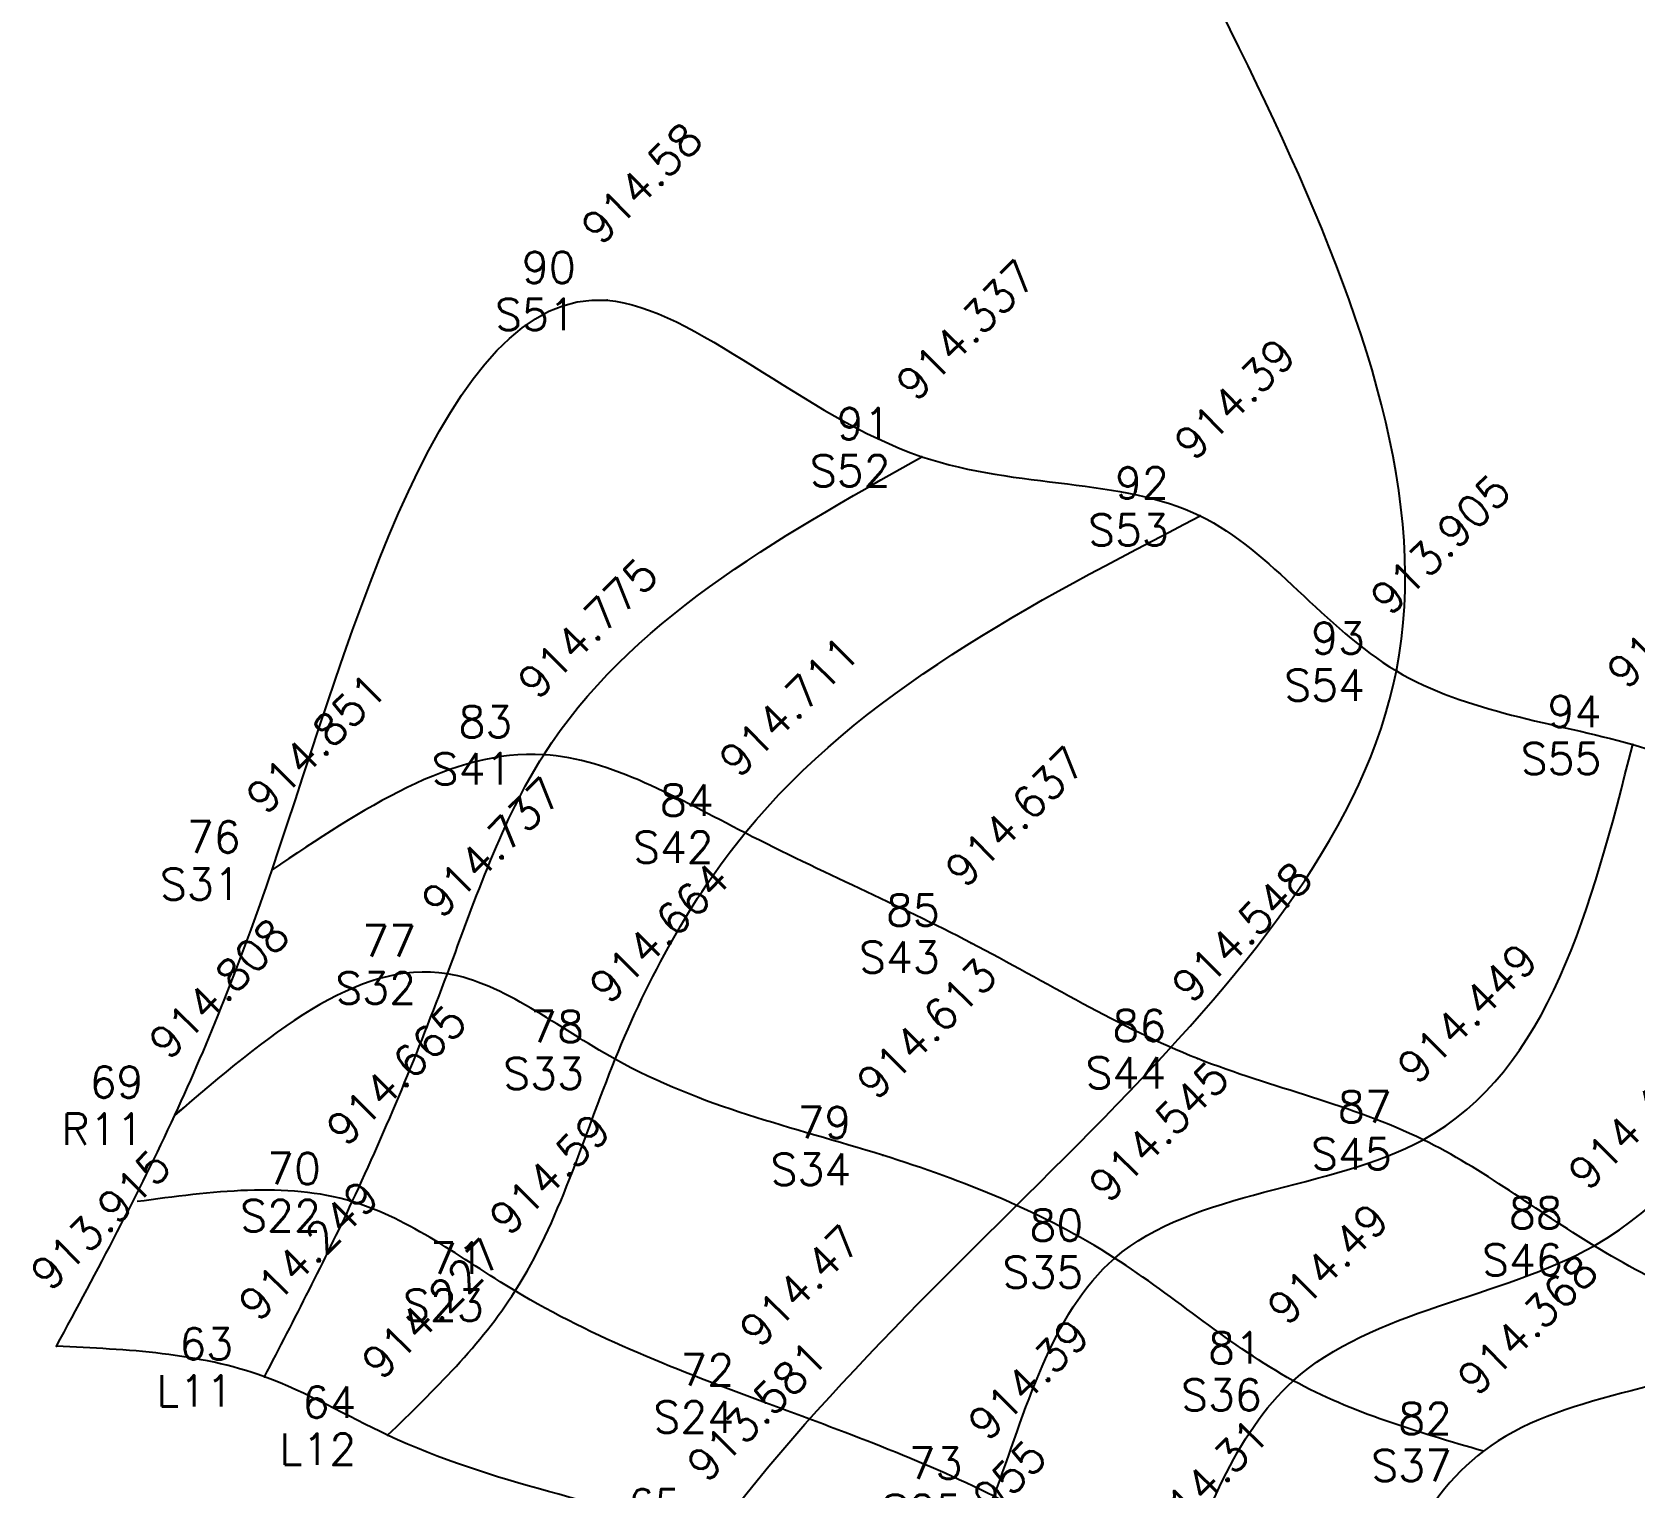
# Model space of a CAD drawing. Header units: millimetres. Extents: x 824502 to 1498685, y 1474633 to 1481826.
# Drawn here: x 1478947.92 to 1478960.69, y 1479012.1 to 1479023.7 of the extents above; entities that cross this region are included whole.
import ezdxf
from ezdxf.enums import TextEntityAlignment as Align

# ---------------------------------------------------------------- set-up
doc = ezdxf.new("R2010")
doc.units = ezdxf.units.MM
for name, color, linetype in [('Points', 7, 'Continuous'), ('Points-ELV', 6, 'Continuous'), ('Points-NUM', 4, 'Continuous'), ('Points-TXT', 3, 'Continuous')]:
    doc.layers.add(name, color=color, linetype=linetype)
doc.styles.add('ROMANS', font='romans.shx')

# ---------------------------------------------------------------- blocks, each defined once
blk = doc.blocks.new('POINTS')
at = {"layer": 'Points'}
blk.add_line((0, 0), (0, 0), dxfattribs=at)
blk.add_point((0, 0), dxfattribs=at)
at = {"layer": 'Points-ELV', "style": 'ROMANS'}
blk.add_attdef('ELEV', text='', height=1, rotation=45, dxfattribs=at).set_placement((0, 0), align=Align.BOTTOM_LEFT)
at = {"layer": 'Points-NUM', "style": 'ROMANS'}
blk.add_attdef('PTNUM', text='', height=1, dxfattribs=at).set_placement((0, 0), align=Align.BOTTOM_RIGHT)
at = {"layer": 'Points-TXT', "style": 'ROMANS'}
blk.add_attdef('DESC', text='', height=1, dxfattribs=at).set_placement((0, 0), align=Align.BOTTOM_RIGHT)

msp = doc.modelspace()

# ---------------------------------------------------------------- linework, layer by layer
for points in [[(1478928, 1478928, 930), (1478929.534, 1478933.886, 927.789), (1478931.874, 1478941.278, 925.836), (1478937.628, 1478963.439, 922.436), (1478940.734, 1478973.753, 919.499), (1478942.999, 1478987.351, 915.274), (1478948.85, 1478995.509, 914.296), (1478953.344, 1479011.703, 913.581), (1478958.789, 1479018.609, 913.905), (1478955.659, 1479027.632, 914.756), (1478958.585, 1479042.711, 922.659), (1478960.124, 1479055.388, 928.032)], [(1478948.116, 1479013.228, 913.915), (1478949.773, 1479012.985, 914.249), (1478950.754, 1479012.52, 914.227), (1478953.344, 1479011.703, 913.581), (1478955.092, 1479010.915, 913.955), (1478956.428, 1479009.934, 913.824), (1478958.126, 1479009.043, 913.645), (1478958.521, 1479010.493, 914.295), (1478959.482, 1479012.392, 914.368), (1478961.906, 1479013.258, 914.346), (1478964.284, 1479016.281, 913.302), (1478962.328, 1479017.385, 913.534), (1478960.672, 1479018.023, 913.865), (1478958.789, 1479018.609, 913.905), (1478957.226, 1479019.844, 914.39), (1478955.01, 1479020.316, 914.337), (1478952.502, 1479021.562, 914.58), (1478949.833, 1479017.024, 914.851), (1478949.059, 1479015.07, 914.808), (1478948.116, 1479013.228, 913.915)], [(1478950.754, 1479012.52, 914.227), (1478951.77, 1479013.669, 914.59), (1478952.567, 1479015.515, 914.664), (1478953.601, 1479017.318, 914.711), (1478957.226, 1479019.844, 914.39)], [(1478961.906, 1479013.258, 914.346), (1478960.364, 1479014.029, 914.432), (1478959.002, 1479014.874, 914.449), (1478957.206, 1479015.52, 914.548), (1478955.402, 1479016.441, 914.637), (1478953.601, 1479017.318, 914.711), (1478951.997, 1479017.941, 914.775), (1478949.833, 1479017.024, 914.851)], [(1478956.428, 1479009.934, 913.824), (1478957.013, 1479011.236, 914.31), (1478957.967, 1479012.954, 914.49), (1478960.364, 1479014.029, 914.432), (1478962.328, 1479017.385, 913.534)], [(1478958.521, 1479010.493, 914.295), (1478957.013, 1479011.236, 914.31), (1478955.583, 1479012.033, 914.39), (1478953.764, 1479012.778, 914.47), (1478951.77, 1479013.669, 914.59), (1478950.472, 1479014.381, 914.665), (1478948.758, 1479014.381, 914.665)]]:
    msp.add_spline(points, degree=3)
for points, knots in [([(1478949.773, 1479012.985, 914.249), (1478950.011, 1479013.444, 914.417), (1478950.538, 1479014.463, 914.789), (1478951.24, 1479016.162, 914.701), (1478952.089, 1479018.672, 914.863), (1478953.843, 1479019.659, 914.552), (1478955.01, 1479020.316, 914.337)], [0, 0, 0, 0, 1.615696, 3.583937, 5.490441, 9.351871, 9.351871, 9.351871, 9.351871]), ([(1478955.092, 1479010.915, 913.955), (1478955.261, 1479011.272, 914.121), (1478955.71, 1479012.216, 914.562), (1478956.287, 1479014.472, 914.544), (1478959.768, 1479014.474, 914.514), (1478960.342, 1479016.727, 914.106), (1478960.672, 1479018.023, 913.865)], [0, 0, 0, 0, 1.296237, 3.429749, 6.063247, 9.675194, 9.675194, 9.675194, 9.675194]), ([(1478959.482, 1479012.392, 914.368), (1478958.959, 1479012.545, 914.415), (1478957.878, 1479012.86, 914.512), (1478956.519, 1479014.079, 914.538), (1478954.626, 1479014.834, 914.63), (1478952.773, 1479015.236, 914.637), (1478950.957, 1479016.698, 914.764), (1478949.783, 1479015.691, 914.793), (1478949.059, 1479015.07, 914.808)], [0, 0, 0, 0, 1.620479, 3.346642, 5.369138, 7.632924, 9.135142, 11.581804, 11.581804, 11.581804, 11.581804])]:
    msp.add_open_spline(points, degree=3, knots=knots)
msp.add_open_spline([(1478949.06, 1479015.071, 0.231), (1478949.082, 1479015.091, 0.154), (1478949.105, 1479015.11, 0.077), (1478949.128, 1479015.13)], degree=3)

# ---------------------------------------------------------------- block references
at = {"layer": 'Points', "linetype": 'Continuous'}
ref = msp.add_blockref('POINTS', (1478952.502, 1479021.562, 914.58), dxfattribs=at)
ref.add_attrib('PTNUM', '90', dxfattribs={"layer": 'Points-NUM', "height": 0.25, "style": 'ROMANS'}).set_placement((1478952.252, 1479021.624, 914.58), align=Align.BOTTOM_RIGHT)
ref.add_attrib('DESC', 'S51', dxfattribs={"layer": 'Points-TXT', "height": 0.25, "style": 'ROMANS'}).set_placement((1478952.252, 1479021.249, 914.58), align=Align.BOTTOM_RIGHT)
ref.add_attrib('ELEV', '914.58', dxfattribs={"layer": 'Points-ELV', "height": 0.25, "rotation": 45, "style": 'ROMANS'}).set_placement((1478952.502, 1479021.937, 914.58), align=Align.BOTTOM_LEFT)
ref = msp.add_blockref('POINTS', (1478952.502, 1479021.562, 914.58), dxfattribs=at)
ref.add_attrib('PTNUM', '90', dxfattribs={"layer": 'Points-NUM', "height": 0.25, "style": 'ROMANS'}).set_placement((1478952.252, 1479021.624, 914.58), align=Align.BOTTOM_RIGHT)
ref.add_attrib('DESC', 'S51', dxfattribs={"layer": 'Points-TXT', "height": 0.25, "style": 'ROMANS'}).set_placement((1478952.252, 1479021.249, 914.58), align=Align.BOTTOM_RIGHT)
ref.add_attrib('ELEV', '914.58', dxfattribs={"layer": 'Points-ELV', "height": 0.25, "rotation": 45, "style": 'ROMANS'}).set_placement((1478952.502, 1479021.937, 914.58), align=Align.BOTTOM_LEFT)
ref = msp.add_blockref('POINTS', (1478955.01, 1479020.316, 914.337), dxfattribs=at)
ref.add_attrib('PTNUM', '91', dxfattribs={"layer": 'Points-NUM', "height": 0.25, "style": 'ROMANS'}).set_placement((1478954.76, 1479020.379, 914.337), align=Align.BOTTOM_RIGHT)
ref.add_attrib('DESC', 'S52', dxfattribs={"layer": 'Points-TXT', "height": 0.25, "style": 'ROMANS'}).set_placement((1478954.76, 1479020.004, 914.337), align=Align.BOTTOM_RIGHT)
ref.add_attrib('ELEV', '914.337', dxfattribs={"layer": 'Points-ELV', "height": 0.25, "rotation": 45, "style": 'ROMANS'}).set_placement((1478955.01, 1479020.691, 914.337), align=Align.BOTTOM_LEFT)
ref = msp.add_blockref('POINTS', (1478955.01, 1479020.316, 914.337), dxfattribs=at)
ref.add_attrib('PTNUM', '91', dxfattribs={"layer": 'Points-NUM', "height": 0.25, "style": 'ROMANS'}).set_placement((1478954.76, 1479020.379, 914.337), align=Align.BOTTOM_RIGHT)
ref.add_attrib('DESC', 'S52', dxfattribs={"layer": 'Points-TXT', "height": 0.25, "style": 'ROMANS'}).set_placement((1478954.76, 1479020.004, 914.337), align=Align.BOTTOM_RIGHT)
ref.add_attrib('ELEV', '914.337', dxfattribs={"layer": 'Points-ELV', "height": 0.25, "rotation": 45, "style": 'ROMANS'}).set_placement((1478955.01, 1479020.691, 914.337), align=Align.BOTTOM_LEFT)
ref = msp.add_blockref('POINTS', (1478957.226, 1479019.844, 914.39), dxfattribs=at)
ref.add_attrib('PTNUM', '92', dxfattribs={"layer": 'Points-NUM', "height": 0.25, "style": 'ROMANS'}).set_placement((1478956.976, 1479019.907, 914.39), align=Align.BOTTOM_RIGHT)
ref.add_attrib('DESC', 'S53', dxfattribs={"layer": 'Points-TXT', "height": 0.25, "style": 'ROMANS'}).set_placement((1478956.976, 1479019.532, 914.39), align=Align.BOTTOM_RIGHT)
ref.add_attrib('ELEV', '914.39', dxfattribs={"layer": 'Points-ELV', "height": 0.25, "rotation": 45, "style": 'ROMANS'}).set_placement((1478957.226, 1479020.219, 914.39), align=Align.BOTTOM_LEFT)
ref = msp.add_blockref('POINTS', (1478957.226, 1479019.844, 914.39), dxfattribs=at)
ref.add_attrib('PTNUM', '92', dxfattribs={"layer": 'Points-NUM', "height": 0.25, "style": 'ROMANS'}).set_placement((1478956.976, 1479019.907, 914.39), align=Align.BOTTOM_RIGHT)
ref.add_attrib('DESC', 'S53', dxfattribs={"layer": 'Points-TXT', "height": 0.25, "style": 'ROMANS'}).set_placement((1478956.976, 1479019.532, 914.39), align=Align.BOTTOM_RIGHT)
ref.add_attrib('ELEV', '914.39', dxfattribs={"layer": 'Points-ELV', "height": 0.25, "rotation": 45, "style": 'ROMANS'}).set_placement((1478957.226, 1479020.219, 914.39), align=Align.BOTTOM_LEFT)
ref = msp.add_blockref('POINTS', (1478958.789, 1479018.609, 913.905), dxfattribs=at)
ref.add_attrib('PTNUM', '93', dxfattribs={"layer": 'Points-NUM', "height": 0.25, "style": 'ROMANS'}).set_placement((1478958.539, 1479018.671, 913.905), align=Align.BOTTOM_RIGHT)
ref.add_attrib('DESC', 'S54', dxfattribs={"layer": 'Points-TXT', "height": 0.25, "style": 'ROMANS'}).set_placement((1478958.539, 1479018.296, 913.905), align=Align.BOTTOM_RIGHT)
ref.add_attrib('ELEV', '913.905', dxfattribs={"layer": 'Points-ELV', "height": 0.25, "rotation": 45, "style": 'ROMANS'}).set_placement((1478958.789, 1479018.984, 913.905), align=Align.BOTTOM_LEFT)
ref = msp.add_blockref('POINTS', (1478958.789, 1479018.609, 913.905), dxfattribs=at)
ref.add_attrib('PTNUM', '93', dxfattribs={"layer": 'Points-NUM', "height": 0.25, "style": 'ROMANS'}).set_placement((1478958.539, 1479018.671, 913.905), align=Align.BOTTOM_RIGHT)
ref.add_attrib('DESC', 'S54', dxfattribs={"layer": 'Points-TXT', "height": 0.25, "style": 'ROMANS'}).set_placement((1478958.539, 1479018.296, 913.905), align=Align.BOTTOM_RIGHT)
ref.add_attrib('ELEV', '913.905', dxfattribs={"layer": 'Points-ELV', "height": 0.25, "rotation": 45, "style": 'ROMANS'}).set_placement((1478958.789, 1479018.984, 913.905), align=Align.BOTTOM_LEFT)
ref = msp.add_blockref('POINTS', (1478960.672, 1479018.023, 913.865), dxfattribs=at)
ref.add_attrib('PTNUM', '94', dxfattribs={"layer": 'Points-NUM', "height": 0.25, "style": 'ROMANS'}).set_placement((1478960.422, 1479018.086, 913.865), align=Align.BOTTOM_RIGHT)
ref.add_attrib('DESC', 'S55', dxfattribs={"layer": 'Points-TXT', "height": 0.25, "style": 'ROMANS'}).set_placement((1478960.422, 1479017.711, 913.865), align=Align.BOTTOM_RIGHT)
ref.add_attrib('ELEV', '913.865', dxfattribs={"layer": 'Points-ELV', "height": 0.25, "rotation": 45, "style": 'ROMANS'}).set_placement((1478960.672, 1479018.398, 913.865), align=Align.BOTTOM_LEFT)
ref = msp.add_blockref('POINTS', (1478960.672, 1479018.023, 913.865), dxfattribs=at)
ref.add_attrib('PTNUM', '94', dxfattribs={"layer": 'Points-NUM', "height": 0.25, "style": 'ROMANS'}).set_placement((1478960.422, 1479018.086, 913.865), align=Align.BOTTOM_RIGHT)
ref.add_attrib('DESC', 'S55', dxfattribs={"layer": 'Points-TXT', "height": 0.25, "style": 'ROMANS'}).set_placement((1478960.422, 1479017.711, 913.865), align=Align.BOTTOM_RIGHT)
ref.add_attrib('ELEV', '913.865', dxfattribs={"layer": 'Points-ELV', "height": 0.25, "rotation": 45, "style": 'ROMANS'}).set_placement((1478960.672, 1479018.398, 913.865), align=Align.BOTTOM_LEFT)
ref = msp.add_blockref('POINTS', (1478951.997, 1479017.941, 914.775), dxfattribs=at)
ref.add_attrib('PTNUM', '83', dxfattribs={"layer": 'Points-NUM', "height": 0.25, "style": 'ROMANS'}).set_placement((1478951.747, 1479018.004, 914.775), align=Align.BOTTOM_RIGHT)
ref.add_attrib('DESC', 'S41', dxfattribs={"layer": 'Points-TXT', "height": 0.25, "style": 'ROMANS'}).set_placement((1478951.747, 1479017.629, 914.775), align=Align.BOTTOM_RIGHT)
ref.add_attrib('ELEV', '914.775', dxfattribs={"layer": 'Points-ELV', "height": 0.25, "rotation": 45, "style": 'ROMANS'}).set_placement((1478951.997, 1479018.316, 914.775), align=Align.BOTTOM_LEFT)
ref = msp.add_blockref('POINTS', (1478951.997, 1479017.941, 914.775), dxfattribs=at)
ref.add_attrib('PTNUM', '83', dxfattribs={"layer": 'Points-NUM', "height": 0.25, "style": 'ROMANS'}).set_placement((1478951.747, 1479018.004, 914.775), align=Align.BOTTOM_RIGHT)
ref.add_attrib('DESC', 'S41', dxfattribs={"layer": 'Points-TXT', "height": 0.25, "style": 'ROMANS'}).set_placement((1478951.747, 1479017.629, 914.775), align=Align.BOTTOM_RIGHT)
ref.add_attrib('ELEV', '914.775', dxfattribs={"layer": 'Points-ELV', "height": 0.25, "rotation": 45, "style": 'ROMANS'}).set_placement((1478951.997, 1479018.316, 914.775), align=Align.BOTTOM_LEFT)
ref = msp.add_blockref('POINTS', (1478953.601, 1479017.318, 914.711), dxfattribs=at)
ref.add_attrib('PTNUM', '84', dxfattribs={"layer": 'Points-NUM', "height": 0.25, "style": 'ROMANS'}).set_placement((1478953.351, 1479017.38, 914.711), align=Align.BOTTOM_RIGHT)
ref.add_attrib('DESC', 'S42', dxfattribs={"layer": 'Points-TXT', "height": 0.25, "style": 'ROMANS'}).set_placement((1478953.351, 1479017.005, 914.711), align=Align.BOTTOM_RIGHT)
ref.add_attrib('ELEV', '914.711', dxfattribs={"layer": 'Points-ELV', "height": 0.25, "rotation": 45, "style": 'ROMANS'}).set_placement((1478953.601, 1479017.693, 914.711), align=Align.BOTTOM_LEFT)
ref = msp.add_blockref('POINTS', (1478953.601, 1479017.318, 914.711), dxfattribs=at)
ref.add_attrib('PTNUM', '84', dxfattribs={"layer": 'Points-NUM', "height": 0.25, "style": 'ROMANS'}).set_placement((1478953.351, 1479017.38, 914.711), align=Align.BOTTOM_RIGHT)
ref.add_attrib('DESC', 'S42', dxfattribs={"layer": 'Points-TXT', "height": 0.25, "style": 'ROMANS'}).set_placement((1478953.351, 1479017.005, 914.711), align=Align.BOTTOM_RIGHT)
ref.add_attrib('ELEV', '914.711', dxfattribs={"layer": 'Points-ELV', "height": 0.25, "rotation": 45, "style": 'ROMANS'}).set_placement((1478953.601, 1479017.693, 914.711), align=Align.BOTTOM_LEFT)
ref = msp.add_blockref('POINTS', (1478949.833, 1479017.024, 914.851), dxfattribs=at)
ref.add_attrib('PTNUM', '76', dxfattribs={"layer": 'Points-NUM', "height": 0.25, "style": 'ROMANS'}).set_placement((1478949.583, 1479017.086, 914.851), align=Align.BOTTOM_RIGHT)
ref.add_attrib('DESC', 'S31', dxfattribs={"layer": 'Points-TXT', "height": 0.25, "style": 'ROMANS'}).set_placement((1478949.583, 1479016.711, 914.851), align=Align.BOTTOM_RIGHT)
ref.add_attrib('ELEV', '914.851', dxfattribs={"layer": 'Points-ELV', "height": 0.25, "rotation": 45, "style": 'ROMANS'}).set_placement((1478949.833, 1479017.399, 914.851), align=Align.BOTTOM_LEFT)
ref = msp.add_blockref('POINTS', (1478949.833, 1479017.024, 914.851), dxfattribs=at)
ref.add_attrib('PTNUM', '76', dxfattribs={"layer": 'Points-NUM', "height": 0.25, "style": 'ROMANS'}).set_placement((1478949.583, 1479017.086, 914.851), align=Align.BOTTOM_RIGHT)
ref.add_attrib('DESC', 'S31', dxfattribs={"layer": 'Points-TXT', "height": 0.25, "style": 'ROMANS'}).set_placement((1478949.583, 1479016.711, 914.851), align=Align.BOTTOM_RIGHT)
ref.add_attrib('ELEV', '914.851', dxfattribs={"layer": 'Points-ELV', "height": 0.25, "rotation": 45, "style": 'ROMANS'}).set_placement((1478949.833, 1479017.399, 914.851), align=Align.BOTTOM_LEFT)
ref = msp.add_blockref('POINTS', (1478955.402, 1479016.441, 914.637), dxfattribs=at)
ref.add_attrib('PTNUM', '85', dxfattribs={"layer": 'Points-NUM', "height": 0.25, "style": 'ROMANS'}).set_placement((1478955.152, 1479016.504, 914.637), align=Align.BOTTOM_RIGHT)
ref.add_attrib('DESC', 'S43', dxfattribs={"layer": 'Points-TXT', "height": 0.25, "style": 'ROMANS'}).set_placement((1478955.152, 1479016.129, 914.637), align=Align.BOTTOM_RIGHT)
ref.add_attrib('ELEV', '914.637', dxfattribs={"layer": 'Points-ELV', "height": 0.25, "rotation": 45, "style": 'ROMANS'}).set_placement((1478955.402, 1479016.816, 914.637), align=Align.BOTTOM_LEFT)
ref = msp.add_blockref('POINTS', (1478955.402, 1479016.441, 914.637), dxfattribs=at)
ref.add_attrib('PTNUM', '85', dxfattribs={"layer": 'Points-NUM', "height": 0.25, "style": 'ROMANS'}).set_placement((1478955.152, 1479016.504, 914.637), align=Align.BOTTOM_RIGHT)
ref.add_attrib('DESC', 'S43', dxfattribs={"layer": 'Points-TXT', "height": 0.25, "style": 'ROMANS'}).set_placement((1478955.152, 1479016.129, 914.637), align=Align.BOTTOM_RIGHT)
ref.add_attrib('ELEV', '914.637', dxfattribs={"layer": 'Points-ELV', "height": 0.25, "rotation": 45, "style": 'ROMANS'}).set_placement((1478955.402, 1479016.816, 914.637), align=Align.BOTTOM_LEFT)
ref = msp.add_blockref('POINTS', (1478951.23, 1479016.196, 914.737), dxfattribs=at)
ref.add_attrib('PTNUM', '77', dxfattribs={"layer": 'Points-NUM', "height": 0.25, "style": 'ROMANS'}).set_placement((1478950.98, 1479016.258, 914.737), align=Align.BOTTOM_RIGHT)
ref.add_attrib('DESC', 'S32', dxfattribs={"layer": 'Points-TXT', "height": 0.25, "style": 'ROMANS'}).set_placement((1478950.98, 1479015.883, 914.737), align=Align.BOTTOM_RIGHT)
ref.add_attrib('ELEV', '914.737', dxfattribs={"layer": 'Points-ELV', "height": 0.25, "rotation": 45, "style": 'ROMANS'}).set_placement((1478951.23, 1479016.571, 914.737), align=Align.BOTTOM_LEFT)
ref = msp.add_blockref('POINTS', (1478951.23, 1479016.196, 914.737), dxfattribs=at)
ref.add_attrib('PTNUM', '77', dxfattribs={"layer": 'Points-NUM', "height": 0.25, "style": 'ROMANS'}).set_placement((1478950.98, 1479016.258, 914.737), align=Align.BOTTOM_RIGHT)
ref.add_attrib('DESC', 'S32', dxfattribs={"layer": 'Points-TXT', "height": 0.25, "style": 'ROMANS'}).set_placement((1478950.98, 1479015.883, 914.737), align=Align.BOTTOM_RIGHT)
ref.add_attrib('ELEV', '914.737', dxfattribs={"layer": 'Points-ELV', "height": 0.25, "rotation": 45, "style": 'ROMANS'}).set_placement((1478951.23, 1479016.571, 914.737), align=Align.BOTTOM_LEFT)
ref = msp.add_blockref('POINTS', (1478952.567, 1479015.515, 914.664), dxfattribs=at)
ref.add_attrib('PTNUM', '78', dxfattribs={"layer": 'Points-NUM', "height": 0.25, "style": 'ROMANS'}).set_placement((1478952.317, 1479015.577, 914.664), align=Align.BOTTOM_RIGHT)
ref.add_attrib('DESC', 'S33', dxfattribs={"layer": 'Points-TXT', "height": 0.25, "style": 'ROMANS'}).set_placement((1478952.317, 1479015.202, 914.664), align=Align.BOTTOM_RIGHT)
ref.add_attrib('ELEV', '914.664', dxfattribs={"layer": 'Points-ELV', "height": 0.25, "rotation": 45, "style": 'ROMANS'}).set_placement((1478952.567, 1479015.89, 914.664), align=Align.BOTTOM_LEFT)
ref = msp.add_blockref('POINTS', (1478952.567, 1479015.515, 914.664), dxfattribs=at)
ref.add_attrib('PTNUM', '78', dxfattribs={"layer": 'Points-NUM', "height": 0.25, "style": 'ROMANS'}).set_placement((1478952.317, 1479015.577, 914.664), align=Align.BOTTOM_RIGHT)
ref.add_attrib('DESC', 'S33', dxfattribs={"layer": 'Points-TXT', "height": 0.25, "style": 'ROMANS'}).set_placement((1478952.317, 1479015.202, 914.664), align=Align.BOTTOM_RIGHT)
ref.add_attrib('ELEV', '914.664', dxfattribs={"layer": 'Points-ELV', "height": 0.25, "rotation": 45, "style": 'ROMANS'}).set_placement((1478952.567, 1479015.89, 914.664), align=Align.BOTTOM_LEFT)
ref = msp.add_blockref('POINTS', (1478957.206, 1479015.52, 914.548), dxfattribs=at)
ref.add_attrib('PTNUM', '86', dxfattribs={"layer": 'Points-NUM', "height": 0.25, "style": 'ROMANS'}).set_placement((1478956.956, 1479015.583, 914.548), align=Align.BOTTOM_RIGHT)
ref.add_attrib('DESC', 'S44', dxfattribs={"layer": 'Points-TXT', "height": 0.25, "style": 'ROMANS'}).set_placement((1478956.956, 1479015.208, 914.548), align=Align.BOTTOM_RIGHT)
ref.add_attrib('ELEV', '914.548', dxfattribs={"layer": 'Points-ELV', "height": 0.25, "rotation": 45, "style": 'ROMANS'}).set_placement((1478957.206, 1479015.895, 914.548), align=Align.BOTTOM_LEFT)
ref = msp.add_blockref('POINTS', (1478957.206, 1479015.52, 914.548), dxfattribs=at)
ref.add_attrib('PTNUM', '86', dxfattribs={"layer": 'Points-NUM', "height": 0.25, "style": 'ROMANS'}).set_placement((1478956.956, 1479015.583, 914.548), align=Align.BOTTOM_RIGHT)
ref.add_attrib('DESC', 'S44', dxfattribs={"layer": 'Points-TXT', "height": 0.25, "style": 'ROMANS'}).set_placement((1478956.956, 1479015.208, 914.548), align=Align.BOTTOM_RIGHT)
ref.add_attrib('ELEV', '914.548', dxfattribs={"layer": 'Points-ELV', "height": 0.25, "rotation": 45, "style": 'ROMANS'}).set_placement((1478957.206, 1479015.895, 914.548), align=Align.BOTTOM_LEFT)
ref = msp.add_blockref('POINTS', (1478949.059, 1479015.07, 914.808), dxfattribs=at)
ref.add_attrib('PTNUM', '69', dxfattribs={"layer": 'Points-NUM', "height": 0.25, "style": 'ROMANS'}).set_placement((1478948.809, 1479015.133, 914.808), align=Align.BOTTOM_RIGHT)
ref.add_attrib('DESC', 'R11', dxfattribs={"layer": 'Points-TXT', "height": 0.25, "style": 'ROMANS'}).set_placement((1478948.809, 1479014.758, 914.808), align=Align.BOTTOM_RIGHT)
ref.add_attrib('ELEV', '914.808', dxfattribs={"layer": 'Points-ELV', "height": 0.25, "rotation": 45, "style": 'ROMANS'}).set_placement((1478949.059, 1479015.445, 914.808), align=Align.BOTTOM_LEFT)
ref = msp.add_blockref('POINTS', (1478949.059, 1479015.07, 914.808), dxfattribs=at)
ref.add_attrib('PTNUM', '69', dxfattribs={"layer": 'Points-NUM', "height": 0.25, "style": 'ROMANS'}).set_placement((1478948.809, 1479015.133, 914.808), align=Align.BOTTOM_RIGHT)
ref.add_attrib('DESC', 'R11', dxfattribs={"layer": 'Points-TXT', "height": 0.25, "style": 'ROMANS'}).set_placement((1478948.809, 1479014.758, 914.808), align=Align.BOTTOM_RIGHT)
ref.add_attrib('ELEV', '914.808', dxfattribs={"layer": 'Points-ELV', "height": 0.25, "rotation": 45, "style": 'ROMANS'}).set_placement((1478949.059, 1479015.445, 914.808), align=Align.BOTTOM_LEFT)
ref = msp.add_blockref('POINTS', (1478959.002, 1479014.874, 914.449), dxfattribs=at)
ref.add_attrib('PTNUM', '87', dxfattribs={"layer": 'Points-NUM', "height": 0.25, "style": 'ROMANS'}).set_placement((1478958.752, 1479014.937, 914.449), align=Align.BOTTOM_RIGHT)
ref.add_attrib('DESC', 'S45', dxfattribs={"layer": 'Points-TXT', "height": 0.25, "style": 'ROMANS'}).set_placement((1478958.752, 1479014.562, 914.449), align=Align.BOTTOM_RIGHT)
ref.add_attrib('ELEV', '914.449', dxfattribs={"layer": 'Points-ELV', "height": 0.25, "rotation": 45, "style": 'ROMANS'}).set_placement((1478959.002, 1479015.249, 914.449), align=Align.BOTTOM_LEFT)
ref = msp.add_blockref('POINTS', (1478959.002, 1479014.874, 914.449), dxfattribs=at)
ref.add_attrib('PTNUM', '87', dxfattribs={"layer": 'Points-NUM', "height": 0.25, "style": 'ROMANS'}).set_placement((1478958.752, 1479014.937, 914.449), align=Align.BOTTOM_RIGHT)
ref.add_attrib('DESC', 'S45', dxfattribs={"layer": 'Points-TXT', "height": 0.25, "style": 'ROMANS'}).set_placement((1478958.752, 1479014.562, 914.449), align=Align.BOTTOM_RIGHT)
ref.add_attrib('ELEV', '914.449', dxfattribs={"layer": 'Points-ELV', "height": 0.25, "rotation": 45, "style": 'ROMANS'}).set_placement((1478959.002, 1479015.249, 914.449), align=Align.BOTTOM_LEFT)
ref = msp.add_blockref('POINTS', (1478954.697, 1479014.75, 914.613), dxfattribs=at)
ref.add_attrib('PTNUM', '79', dxfattribs={"layer": 'Points-NUM', "height": 0.25, "style": 'ROMANS'}).set_placement((1478954.447, 1479014.812, 914.613), align=Align.BOTTOM_RIGHT)
ref.add_attrib('DESC', 'S34', dxfattribs={"layer": 'Points-TXT', "height": 0.25, "style": 'ROMANS'}).set_placement((1478954.447, 1479014.438, 914.613), align=Align.BOTTOM_RIGHT)
ref.add_attrib('ELEV', '914.613', dxfattribs={"layer": 'Points-ELV', "height": 0.25, "rotation": 45, "style": 'ROMANS'}).set_placement((1478954.697, 1479015.125, 914.613), align=Align.BOTTOM_LEFT)
ref = msp.add_blockref('POINTS', (1478954.697, 1479014.75, 914.613), dxfattribs=at)
ref.add_attrib('PTNUM', '79', dxfattribs={"layer": 'Points-NUM', "height": 0.25, "style": 'ROMANS'}).set_placement((1478954.447, 1479014.812, 914.613), align=Align.BOTTOM_RIGHT)
ref.add_attrib('DESC', 'S34', dxfattribs={"layer": 'Points-TXT', "height": 0.25, "style": 'ROMANS'}).set_placement((1478954.447, 1479014.438, 914.613), align=Align.BOTTOM_RIGHT)
ref.add_attrib('ELEV', '914.613', dxfattribs={"layer": 'Points-ELV', "height": 0.25, "rotation": 45, "style": 'ROMANS'}).set_placement((1478954.697, 1479015.125, 914.613), align=Align.BOTTOM_LEFT)
ref = msp.add_blockref('POINTS', (1478950.472, 1479014.381, 914.665), dxfattribs=at)
ref.add_attrib('PTNUM', '70', dxfattribs={"layer": 'Points-NUM', "height": 0.25, "style": 'ROMANS'}).set_placement((1478950.222, 1479014.444, 914.665), align=Align.BOTTOM_RIGHT)
ref.add_attrib('DESC', 'S22', dxfattribs={"layer": 'Points-TXT', "height": 0.25, "style": 'ROMANS'}).set_placement((1478950.222, 1479014.069, 914.665), align=Align.BOTTOM_RIGHT)
ref.add_attrib('ELEV', '914.665', dxfattribs={"layer": 'Points-ELV', "height": 0.25, "rotation": 45, "style": 'ROMANS'}).set_placement((1478950.472, 1479014.756, 914.665), align=Align.BOTTOM_LEFT)
ref = msp.add_blockref('POINTS', (1478950.472, 1479014.381, 914.665), dxfattribs=at)
ref.add_attrib('PTNUM', '70', dxfattribs={"layer": 'Points-NUM', "height": 0.25, "style": 'ROMANS'}).set_placement((1478950.222, 1479014.444, 914.665), align=Align.BOTTOM_RIGHT)
ref.add_attrib('DESC', 'S22', dxfattribs={"layer": 'Points-TXT', "height": 0.25, "style": 'ROMANS'}).set_placement((1478950.222, 1479014.069, 914.665), align=Align.BOTTOM_RIGHT)
ref.add_attrib('ELEV', '914.665', dxfattribs={"layer": 'Points-ELV', "height": 0.25, "rotation": 45, "style": 'ROMANS'}).set_placement((1478950.472, 1479014.756, 914.665), align=Align.BOTTOM_LEFT)
ref = msp.add_blockref('POINTS', (1478956.545, 1479013.931, 914.545), dxfattribs=at)
ref.add_attrib('PTNUM', '80', dxfattribs={"layer": 'Points-NUM', "height": 0.25, "style": 'ROMANS'}).set_placement((1478956.295, 1479013.994, 914.545), align=Align.BOTTOM_RIGHT)
ref.add_attrib('DESC', 'S35', dxfattribs={"layer": 'Points-TXT', "height": 0.25, "style": 'ROMANS'}).set_placement((1478956.295, 1479013.619, 914.545), align=Align.BOTTOM_RIGHT)
ref.add_attrib('ELEV', '914.545', dxfattribs={"layer": 'Points-ELV', "height": 0.25, "rotation": 45, "style": 'ROMANS'}).set_placement((1478956.545, 1479014.306, 914.545), align=Align.BOTTOM_LEFT)
ref = msp.add_blockref('POINTS', (1478956.545, 1479013.931, 914.545), dxfattribs=at)
ref.add_attrib('PTNUM', '80', dxfattribs={"layer": 'Points-NUM', "height": 0.25, "style": 'ROMANS'}).set_placement((1478956.295, 1479013.994, 914.545), align=Align.BOTTOM_RIGHT)
ref.add_attrib('DESC', 'S35', dxfattribs={"layer": 'Points-TXT', "height": 0.25, "style": 'ROMANS'}).set_placement((1478956.295, 1479013.619, 914.545), align=Align.BOTTOM_RIGHT)
ref.add_attrib('ELEV', '914.545', dxfattribs={"layer": 'Points-ELV', "height": 0.25, "rotation": 45, "style": 'ROMANS'}).set_placement((1478956.545, 1479014.306, 914.545), align=Align.BOTTOM_LEFT)
ref = msp.add_blockref('POINTS', (1478960.364, 1479014.029, 914.432), dxfattribs=at)
ref.add_attrib('PTNUM', '88', dxfattribs={"layer": 'Points-NUM', "height": 0.25, "style": 'ROMANS'}).set_placement((1478960.114, 1479014.092, 914.432), align=Align.BOTTOM_RIGHT)
ref.add_attrib('DESC', 'S46', dxfattribs={"layer": 'Points-TXT', "height": 0.25, "style": 'ROMANS'}).set_placement((1478960.114, 1479013.717, 914.432), align=Align.BOTTOM_RIGHT)
ref.add_attrib('ELEV', '914.432', dxfattribs={"layer": 'Points-ELV', "height": 0.25, "rotation": 45, "style": 'ROMANS'}).set_placement((1478960.364, 1479014.404, 914.432), align=Align.BOTTOM_LEFT)
ref = msp.add_blockref('POINTS', (1478960.364, 1479014.029, 914.432), dxfattribs=at)
ref.add_attrib('PTNUM', '88', dxfattribs={"layer": 'Points-NUM', "height": 0.25, "style": 'ROMANS'}).set_placement((1478960.114, 1479014.092, 914.432), align=Align.BOTTOM_RIGHT)
ref.add_attrib('DESC', 'S46', dxfattribs={"layer": 'Points-TXT', "height": 0.25, "style": 'ROMANS'}).set_placement((1478960.114, 1479013.717, 914.432), align=Align.BOTTOM_RIGHT)
ref.add_attrib('ELEV', '914.432', dxfattribs={"layer": 'Points-ELV', "height": 0.25, "rotation": 45, "style": 'ROMANS'}).set_placement((1478960.364, 1479014.404, 914.432), align=Align.BOTTOM_LEFT)
ref = msp.add_blockref('POINTS', (1478951.77, 1479013.669, 914.59), dxfattribs=at)
ref.add_attrib('PTNUM', '71', dxfattribs={"layer": 'Points-NUM', "height": 0.25, "style": 'ROMANS'}).set_placement((1478951.52, 1479013.731, 914.59), align=Align.BOTTOM_RIGHT)
ref.add_attrib('DESC', 'S23', dxfattribs={"layer": 'Points-TXT', "height": 0.25, "style": 'ROMANS'}).set_placement((1478951.52, 1479013.356, 914.59), align=Align.BOTTOM_RIGHT)
ref.add_attrib('ELEV', '914.59', dxfattribs={"layer": 'Points-ELV', "height": 0.25, "rotation": 45, "style": 'ROMANS'}).set_placement((1478951.77, 1479014.044, 914.59), align=Align.BOTTOM_LEFT)
ref = msp.add_blockref('POINTS', (1478951.77, 1479013.669, 914.59), dxfattribs=at)
ref.add_attrib('PTNUM', '71', dxfattribs={"layer": 'Points-NUM', "height": 0.25, "style": 'ROMANS'}).set_placement((1478951.52, 1479013.731, 914.59), align=Align.BOTTOM_RIGHT)
ref.add_attrib('DESC', 'S23', dxfattribs={"layer": 'Points-TXT', "height": 0.25, "style": 'ROMANS'}).set_placement((1478951.52, 1479013.356, 914.59), align=Align.BOTTOM_RIGHT)
ref.add_attrib('ELEV', '914.59', dxfattribs={"layer": 'Points-ELV', "height": 0.25, "rotation": 45, "style": 'ROMANS'}).set_placement((1478951.77, 1479014.044, 914.59), align=Align.BOTTOM_LEFT)
ref = msp.add_blockref('POINTS', (1478948.116, 1479013.228, 913.915), dxfattribs=at)
ref.add_attrib('PTNUM', '62', dxfattribs={"layer": 'Points-NUM', "height": 0.25, "style": 'ROMANS'}).set_placement((1478947.866, 1479013.29, 913.915), align=Align.BOTTOM_RIGHT)
ref.add_attrib('DESC', 'S1', dxfattribs={"layer": 'Points-TXT', "height": 0.25, "style": 'ROMANS'}).set_placement((1478947.866, 1479012.915, 913.915), align=Align.BOTTOM_RIGHT)
ref.add_attrib('ELEV', '913.915', dxfattribs={"layer": 'Points-ELV', "height": 0.25, "rotation": 45, "style": 'ROMANS'}).set_placement((1478948.116, 1479013.603, 913.915), align=Align.BOTTOM_LEFT)
ref = msp.add_blockref('POINTS', (1478948.116, 1479013.228, 913.915), dxfattribs=at)
ref.add_attrib('PTNUM', '62', dxfattribs={"layer": 'Points-NUM', "height": 0.25, "style": 'ROMANS'}).set_placement((1478947.866, 1479013.29, 913.915), align=Align.BOTTOM_RIGHT)
ref.add_attrib('DESC', 'S1', dxfattribs={"layer": 'Points-TXT', "height": 0.25, "style": 'ROMANS'}).set_placement((1478947.866, 1479012.915, 913.915), align=Align.BOTTOM_RIGHT)
ref.add_attrib('ELEV', '913.915', dxfattribs={"layer": 'Points-ELV', "height": 0.25, "rotation": 45, "style": 'ROMANS'}).set_placement((1478948.116, 1479013.603, 913.915), align=Align.BOTTOM_LEFT)
ref = msp.add_blockref('POINTS', (1478949.773, 1479012.985, 914.249), dxfattribs=at)
ref.add_attrib('PTNUM', '63', dxfattribs={"layer": 'Points-NUM', "height": 0.25, "style": 'ROMANS'}).set_placement((1478949.523, 1479013.048, 914.249), align=Align.BOTTOM_RIGHT)
ref.add_attrib('DESC', 'L11', dxfattribs={"layer": 'Points-TXT', "height": 0.25, "style": 'ROMANS'}).set_placement((1478949.523, 1479012.673, 914.249), align=Align.BOTTOM_RIGHT)
ref.add_attrib('ELEV', '914.249', dxfattribs={"layer": 'Points-ELV', "height": 0.25, "rotation": 45, "style": 'ROMANS'}).set_placement((1478949.773, 1479013.36, 914.249), align=Align.BOTTOM_LEFT)
ref = msp.add_blockref('POINTS', (1478949.773, 1479012.985, 914.249), dxfattribs=at)
ref.add_attrib('PTNUM', '63', dxfattribs={"layer": 'Points-NUM', "height": 0.25, "style": 'ROMANS'}).set_placement((1478949.523, 1479013.048, 914.249), align=Align.BOTTOM_RIGHT)
ref.add_attrib('DESC', 'L11', dxfattribs={"layer": 'Points-TXT', "height": 0.25, "style": 'ROMANS'}).set_placement((1478949.523, 1479012.673, 914.249), align=Align.BOTTOM_RIGHT)
ref.add_attrib('ELEV', '914.249', dxfattribs={"layer": 'Points-ELV', "height": 0.25, "rotation": 45, "style": 'ROMANS'}).set_placement((1478949.773, 1479013.36, 914.249), align=Align.BOTTOM_LEFT)
ref = msp.add_blockref('POINTS', (1478957.967, 1479012.954, 914.49), dxfattribs=at)
ref.add_attrib('PTNUM', '81', dxfattribs={"layer": 'Points-NUM', "height": 0.25, "style": 'ROMANS'}).set_placement((1478957.717, 1479013.016, 914.49), align=Align.BOTTOM_RIGHT)
ref.add_attrib('DESC', 'S36', dxfattribs={"layer": 'Points-TXT', "height": 0.25, "style": 'ROMANS'}).set_placement((1478957.717, 1479012.641, 914.49), align=Align.BOTTOM_RIGHT)
ref.add_attrib('ELEV', '914.49', dxfattribs={"layer": 'Points-ELV', "height": 0.25, "rotation": 45, "style": 'ROMANS'}).set_placement((1478957.967, 1479013.329, 914.49), align=Align.BOTTOM_LEFT)
ref = msp.add_blockref('POINTS', (1478957.967, 1479012.954, 914.49), dxfattribs=at)
ref.add_attrib('PTNUM', '81', dxfattribs={"layer": 'Points-NUM', "height": 0.25, "style": 'ROMANS'}).set_placement((1478957.717, 1479013.016, 914.49), align=Align.BOTTOM_RIGHT)
ref.add_attrib('DESC', 'S36', dxfattribs={"layer": 'Points-TXT', "height": 0.25, "style": 'ROMANS'}).set_placement((1478957.717, 1479012.641, 914.49), align=Align.BOTTOM_RIGHT)
ref.add_attrib('ELEV', '914.49', dxfattribs={"layer": 'Points-ELV', "height": 0.25, "rotation": 45, "style": 'ROMANS'}).set_placement((1478957.967, 1479013.329, 914.49), align=Align.BOTTOM_LEFT)
ref = msp.add_blockref('POINTS', (1478953.764, 1479012.778, 914.47), dxfattribs=at)
ref.add_attrib('PTNUM', '72', dxfattribs={"layer": 'Points-NUM', "height": 0.25, "style": 'ROMANS'}).set_placement((1478953.514, 1479012.84, 914.47), align=Align.BOTTOM_RIGHT)
ref.add_attrib('DESC', 'S24', dxfattribs={"layer": 'Points-TXT', "height": 0.25, "style": 'ROMANS'}).set_placement((1478953.514, 1479012.465, 914.47), align=Align.BOTTOM_RIGHT)
ref.add_attrib('ELEV', '914.47', dxfattribs={"layer": 'Points-ELV', "height": 0.25, "rotation": 45, "style": 'ROMANS'}).set_placement((1478953.764, 1479013.153, 914.47), align=Align.BOTTOM_LEFT)
ref = msp.add_blockref('POINTS', (1478953.764, 1479012.778, 914.47), dxfattribs=at)
ref.add_attrib('PTNUM', '72', dxfattribs={"layer": 'Points-NUM', "height": 0.25, "style": 'ROMANS'}).set_placement((1478953.514, 1479012.84, 914.47), align=Align.BOTTOM_RIGHT)
ref.add_attrib('DESC', 'S24', dxfattribs={"layer": 'Points-TXT', "height": 0.25, "style": 'ROMANS'}).set_placement((1478953.514, 1479012.465, 914.47), align=Align.BOTTOM_RIGHT)
ref.add_attrib('ELEV', '914.47', dxfattribs={"layer": 'Points-ELV', "height": 0.25, "rotation": 45, "style": 'ROMANS'}).set_placement((1478953.764, 1479013.153, 914.47), align=Align.BOTTOM_LEFT)
ref = msp.add_blockref('POINTS', (1478950.754, 1479012.52, 914.227), dxfattribs=at)
ref.add_attrib('PTNUM', '64', dxfattribs={"layer": 'Points-NUM', "height": 0.25, "style": 'ROMANS'}).set_placement((1478950.504, 1479012.583, 914.227), align=Align.BOTTOM_RIGHT)
ref.add_attrib('DESC', 'L12', dxfattribs={"layer": 'Points-TXT', "height": 0.25, "style": 'ROMANS'}).set_placement((1478950.504, 1479012.208, 914.227), align=Align.BOTTOM_RIGHT)
ref.add_attrib('ELEV', '914.227', dxfattribs={"layer": 'Points-ELV', "height": 0.25, "rotation": 45, "style": 'ROMANS'}).set_placement((1478950.754, 1479012.895, 914.227), align=Align.BOTTOM_LEFT)
ref = msp.add_blockref('POINTS', (1478950.754, 1479012.52, 914.227), dxfattribs=at)
ref.add_attrib('PTNUM', '64', dxfattribs={"layer": 'Points-NUM', "height": 0.25, "style": 'ROMANS'}).set_placement((1478950.504, 1479012.583, 914.227), align=Align.BOTTOM_RIGHT)
ref.add_attrib('DESC', 'L12', dxfattribs={"layer": 'Points-TXT', "height": 0.25, "style": 'ROMANS'}).set_placement((1478950.504, 1479012.208, 914.227), align=Align.BOTTOM_RIGHT)
ref.add_attrib('ELEV', '914.227', dxfattribs={"layer": 'Points-ELV', "height": 0.25, "rotation": 45, "style": 'ROMANS'}).set_placement((1478950.754, 1479012.895, 914.227), align=Align.BOTTOM_LEFT)
ref = msp.add_blockref('POINTS', (1478959.482, 1479012.392, 914.368), dxfattribs=at)
ref.add_attrib('PTNUM', '82', dxfattribs={"layer": 'Points-NUM', "height": 0.25, "style": 'ROMANS'}).set_placement((1478959.232, 1479012.454, 914.368), align=Align.BOTTOM_RIGHT)
ref.add_attrib('DESC', 'S37', dxfattribs={"layer": 'Points-TXT', "height": 0.25, "style": 'ROMANS'}).set_placement((1478959.232, 1479012.079, 914.368), align=Align.BOTTOM_RIGHT)
ref.add_attrib('ELEV', '914.368', dxfattribs={"layer": 'Points-ELV', "height": 0.25, "rotation": 45, "style": 'ROMANS'}).set_placement((1478959.482, 1479012.767, 914.368), align=Align.BOTTOM_LEFT)
ref = msp.add_blockref('POINTS', (1478959.482, 1479012.392, 914.368), dxfattribs=at)
ref.add_attrib('PTNUM', '82', dxfattribs={"layer": 'Points-NUM', "height": 0.25, "style": 'ROMANS'}).set_placement((1478959.232, 1479012.454, 914.368), align=Align.BOTTOM_RIGHT)
ref.add_attrib('DESC', 'S37', dxfattribs={"layer": 'Points-TXT', "height": 0.25, "style": 'ROMANS'}).set_placement((1478959.232, 1479012.079, 914.368), align=Align.BOTTOM_RIGHT)
ref.add_attrib('ELEV', '914.368', dxfattribs={"layer": 'Points-ELV', "height": 0.25, "rotation": 45, "style": 'ROMANS'}).set_placement((1478959.482, 1479012.767, 914.368), align=Align.BOTTOM_LEFT)
ref = msp.add_blockref('POINTS', (1478955.583, 1479012.033, 914.39), dxfattribs=at)
ref.add_attrib('PTNUM', '73', dxfattribs={"layer": 'Points-NUM', "height": 0.25, "style": 'ROMANS'}).set_placement((1478955.333, 1479012.096, 914.39), align=Align.BOTTOM_RIGHT)
ref.add_attrib('DESC', 'S25', dxfattribs={"layer": 'Points-TXT', "height": 0.25, "style": 'ROMANS'}).set_placement((1478955.333, 1479011.721, 914.39), align=Align.BOTTOM_RIGHT)
ref.add_attrib('ELEV', '914.39', dxfattribs={"layer": 'Points-ELV', "height": 0.25, "rotation": 45, "style": 'ROMANS'}).set_placement((1478955.583, 1479012.408, 914.39), align=Align.BOTTOM_LEFT)
ref = msp.add_blockref('POINTS', (1478955.583, 1479012.033, 914.39), dxfattribs=at)
ref.add_attrib('PTNUM', '73', dxfattribs={"layer": 'Points-NUM', "height": 0.25, "style": 'ROMANS'}).set_placement((1478955.333, 1479012.096, 914.39), align=Align.BOTTOM_RIGHT)
ref.add_attrib('DESC', 'S25', dxfattribs={"layer": 'Points-TXT', "height": 0.25, "style": 'ROMANS'}).set_placement((1478955.333, 1479011.721, 914.39), align=Align.BOTTOM_RIGHT)
ref.add_attrib('ELEV', '914.39', dxfattribs={"layer": 'Points-ELV', "height": 0.25, "rotation": 45, "style": 'ROMANS'}).set_placement((1478955.583, 1479012.408, 914.39), align=Align.BOTTOM_LEFT)
ref = msp.add_blockref('POINTS', (1478953.344, 1479011.703, 913.581), dxfattribs=at)
ref.add_attrib('PTNUM', '65', dxfattribs={"layer": 'Points-NUM', "height": 0.25, "style": 'ROMANS'}).set_placement((1478953.094, 1479011.765, 913.581), align=Align.BOTTOM_RIGHT)
ref.add_attrib('DESC', 'L13', dxfattribs={"layer": 'Points-TXT', "height": 0.25, "style": 'ROMANS'}).set_placement((1478953.094, 1479011.39, 913.581), align=Align.BOTTOM_RIGHT)
ref.add_attrib('ELEV', '913.581', dxfattribs={"layer": 'Points-ELV', "height": 0.25, "rotation": 45, "style": 'ROMANS'}).set_placement((1478953.344, 1479012.078, 913.581), align=Align.BOTTOM_LEFT)
ref = msp.add_blockref('POINTS', (1478953.344, 1479011.703, 913.581), dxfattribs=at)
ref.add_attrib('PTNUM', '65', dxfattribs={"layer": 'Points-NUM', "height": 0.25, "style": 'ROMANS'}).set_placement((1478953.094, 1479011.765, 913.581), align=Align.BOTTOM_RIGHT)
ref.add_attrib('DESC', 'L13', dxfattribs={"layer": 'Points-TXT', "height": 0.25, "style": 'ROMANS'}).set_placement((1478953.094, 1479011.39, 913.581), align=Align.BOTTOM_RIGHT)
ref.add_attrib('ELEV', '913.581', dxfattribs={"layer": 'Points-ELV', "height": 0.25, "rotation": 45, "style": 'ROMANS'}).set_placement((1478953.344, 1479012.078, 913.581), align=Align.BOTTOM_LEFT)
ref = msp.add_blockref('POINTS', (1478957.013, 1479011.236, 914.31), dxfattribs=at)
ref.add_attrib('PTNUM', '74', dxfattribs={"layer": 'Points-NUM', "height": 0.25, "style": 'ROMANS'}).set_placement((1478956.763, 1479011.299, 914.31), align=Align.BOTTOM_RIGHT)
ref.add_attrib('DESC', 'S26', dxfattribs={"layer": 'Points-TXT', "height": 0.25, "style": 'ROMANS'}).set_placement((1478956.763, 1479010.924, 914.31), align=Align.BOTTOM_RIGHT)
ref.add_attrib('ELEV', '914.31', dxfattribs={"layer": 'Points-ELV', "height": 0.25, "rotation": 45, "style": 'ROMANS'}).set_placement((1478957.013, 1479011.611, 914.31), align=Align.BOTTOM_LEFT)
ref = msp.add_blockref('POINTS', (1478957.013, 1479011.236, 914.31), dxfattribs=at)
ref.add_attrib('PTNUM', '74', dxfattribs={"layer": 'Points-NUM', "height": 0.25, "style": 'ROMANS'}).set_placement((1478956.763, 1479011.299, 914.31), align=Align.BOTTOM_RIGHT)
ref.add_attrib('DESC', 'S26', dxfattribs={"layer": 'Points-TXT', "height": 0.25, "style": 'ROMANS'}).set_placement((1478956.763, 1479010.924, 914.31), align=Align.BOTTOM_RIGHT)
ref.add_attrib('ELEV', '914.31', dxfattribs={"layer": 'Points-ELV', "height": 0.25, "rotation": 45, "style": 'ROMANS'}).set_placement((1478957.013, 1479011.611, 914.31), align=Align.BOTTOM_LEFT)
ref = msp.add_blockref('POINTS', (1478955.092, 1479010.915, 913.955), dxfattribs=at)
ref.add_attrib('PTNUM', '66', dxfattribs={"layer": 'Points-NUM', "height": 0.25, "style": 'ROMANS'}).set_placement((1478954.842, 1479010.978, 913.955), align=Align.BOTTOM_RIGHT)
ref.add_attrib('DESC', 'L14', dxfattribs={"layer": 'Points-TXT', "height": 0.25, "style": 'ROMANS'}).set_placement((1478954.842, 1479010.603, 913.955), align=Align.BOTTOM_RIGHT)
ref.add_attrib('ELEV', '913.955', dxfattribs={"layer": 'Points-ELV', "height": 0.25, "rotation": 45, "style": 'ROMANS'}).set_placement((1478955.092, 1479011.29, 913.955), align=Align.BOTTOM_LEFT)
ref = msp.add_blockref('POINTS', (1478955.092, 1479010.915, 913.955), dxfattribs=at)
ref.add_attrib('PTNUM', '66', dxfattribs={"layer": 'Points-NUM', "height": 0.25, "style": 'ROMANS'}).set_placement((1478954.842, 1479010.978, 913.955), align=Align.BOTTOM_RIGHT)
ref.add_attrib('DESC', 'L14', dxfattribs={"layer": 'Points-TXT', "height": 0.25, "style": 'ROMANS'}).set_placement((1478954.842, 1479010.603, 913.955), align=Align.BOTTOM_RIGHT)
ref.add_attrib('ELEV', '913.955', dxfattribs={"layer": 'Points-ELV', "height": 0.25, "rotation": 45, "style": 'ROMANS'}).set_placement((1478955.092, 1479011.29, 913.955), align=Align.BOTTOM_LEFT)

doc.saveas('drawing.dxf')
